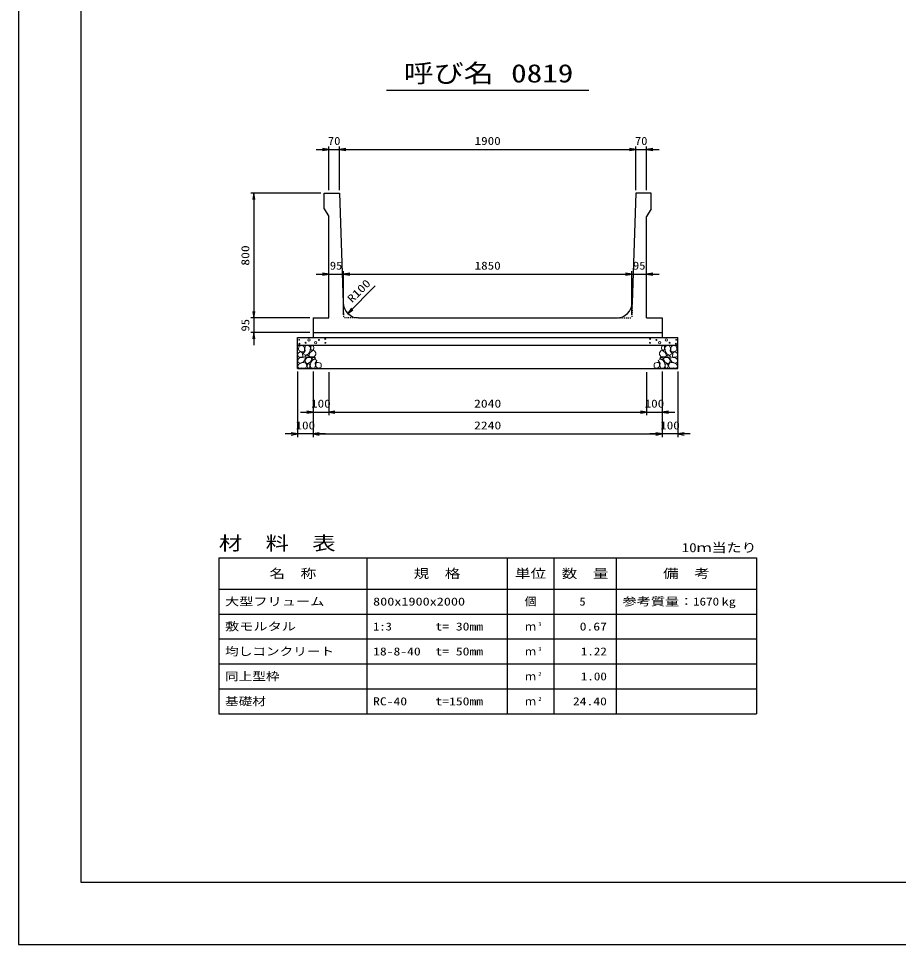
# Model space of a CAD drawing. Units: millimetres at full size. Extents: x 0 to 16820, y 0 to 11880.
# Drawn here: x 0 to 5646, y 0 to 5940 of the extents above; entities that cross this region are included whole.
import ezdxf
from ezdxf.enums import TextEntityAlignment as Align

# ---------------------------------------------------------------- set-up
doc = ezdxf.new("R2010")
doc.units = ezdxf.units.MM
doc.linetypes.add('DASHED_SPACED', pattern=[12, 6, -6])
for name, color, linetype, lineweight in [('0_2', 7, 'Continuous', 25), ('D-DCR-HCHn', 4, 'Continuous', 9), ('D-MTR-FRAM', 7, 'Continuous', 25), ('D-MTR-LINE', 7, 'Continuous', 25), ('D-STR-DIM', 7, 'Continuous', 25), ('D-STR-STRn', 1, 'Continuous', 25), ('D-TTL', 2, 'Continuous', 25), ('D-TTL-TXT', 7, 'Continuous', 25)]:
    doc.layers.add(name, color=color, linetype=linetype, lineweight=lineweight)
doc.layers.add('D-MTR', color=7, linetype='Continuous')
doc.layers.add('D-MTR-TXT', color=7, linetype='Continuous')
doc.styles.add('ＭＳ ゴシック', font='')
doc.styles.get('ＭＳ ゴシック').set_extended_font_data('MS Gothic')

# ---------------------------------------------------------------- blocks, each defined once
blk = doc.blocks.new('open_arrow')
at = {"color": 0, "linetype": 'Continuous', "lineweight": -2}
blk.add_lwpolyline([(7.5, 1.25), (0, 0), (7.5, -1.25)], dxfattribs=at)

msp = doc.modelspace()

# ---------------------------------------------------------------- linework, layer by layer
at = {"layer": '0_2'}
for p, q in [((1890, 3674.775), (1890, 3394.775)), ((1990, 3672.275), (1990, 3394.775)), ((1990, 3672.275), (1990, 3394.775)), ((4030, 3672.275), (4030, 3394.775)), ((1810, 3414.775), (2070, 3414.775)), ((1990, 3414.775), (4030, 3414.775))]:
    msp.add_line(p, q, dxfattribs=at)
at = {"layer": 'D-DCR-HCHn'}
for points in [[(1795.46, 3795.131), (1790.26, 3779.529), (1797.194, 3769.127), (1814.53, 3767.393), (1826.366, 3772.475), (1821.464, 3784.729), (1824.932, 3791.664), (1817.997, 3798.598), (1807.596, 3802.065)], [(1828.399, 3838.471), (1812.796, 3841.938), (1798.928, 3835.003), (1797.194, 3819.401), (1800.661, 3807.266), (1817.997, 3802.065), (1830.132, 3802.065), (1835.333, 3810.733), (1835.333, 3829.803)], [(1842.267, 3840.204), (1837.067, 3824.602), (1838.8, 3807.266), (1826.665, 3788.196), (1842.267, 3779.529), (1859.603, 3788.196), (1870.005, 3802.065), (1873.472, 3824.602), (1870.005, 3836.737), (1859.603, 3841.938)], [(1871.739, 3798.598), (1863.071, 3777.795), (1870.005, 3769.127), (1890.808, 3769.127), (1899.476, 3772.594), (1908.144, 3784.729), (1908.144, 3795.131), (1899.476, 3809), (1889.074, 3810.733)], [(1875.206, 3836.737), (1875.206, 3815.934), (1883.874, 3810.733), (1892.542, 3815.934), (1894.275, 3828.069), (1892.542, 3838.471), (1880.407, 3841.938)], [(4148.261, 3798.598), (4156.929, 3777.795), (4149.995, 3769.127), (4129.192, 3769.127), (4120.524, 3772.594), (4111.856, 3784.729), (4111.856, 3795.131), (4120.524, 3809), (4130.926, 3810.733)], [(4144.794, 3836.737), (4144.794, 3815.934), (4136.126, 3810.733), (4127.458, 3815.934), (4125.725, 3828.069), (4127.458, 3838.471), (4139.593, 3841.938)], [(4177.733, 3840.204), (4182.933, 3824.602), (4181.2, 3807.266), (4193.335, 3788.196), (4177.733, 3779.529), (4160.397, 3788.196), (4149.995, 3802.065), (4146.528, 3824.602), (4149.995, 3836.737), (4160.397, 3841.938)], [(4191.601, 3838.471), (4207.204, 3841.938), (4221.072, 3835.003), (4222.806, 3819.401), (4219.339, 3807.266), (4202.003, 3802.065), (4189.868, 3802.065), (4184.667, 3810.733), (4184.667, 3829.803)], [(4224.54, 3795.131), (4229.74, 3779.529), (4222.806, 3769.127), (4205.47, 3767.393), (4193.634, 3772.475), (4198.536, 3784.729), (4195.068, 3791.664), (4202.003, 3798.598), (4212.404, 3802.065)], [(1828.366, 3737.532), (1841.208, 3756.794), (1839.603, 3761.609), (1821.946, 3766.425), (1805.894, 3764.82), (1794.658, 3755.189), (1793.052, 3743.952), (1794.658, 3732.716), (1807.499, 3729.506)], [(1845.735, 3779.529), (1837.067, 3772.594), (1840.534, 3767.393), (1852.669, 3767.393), (1857.87, 3769.127), (1861.337, 3776.061), (1856.136, 3781.262)], [(1873.311, 3737.532), (1881.337, 3756.794), (1874.916, 3764.82), (1855.654, 3764.82), (1847.628, 3761.609), (1839.603, 3750.373), (1839.603, 3740.742), (1847.628, 3727.901), (1857.259, 3726.295)], [(1900.599, 3699.007), (1905.415, 3713.454), (1903.81, 3729.506), (1915.046, 3747.163), (1900.599, 3755.189), (1884.548, 3747.163), (1874.916, 3734.321), (1871.706, 3713.454), (1874.916, 3702.218), (1884.548, 3697.402)], [(1897.389, 3755.189), (1905.415, 3761.609), (1902.204, 3766.425), (1890.968, 3766.425), (1886.153, 3764.82), (1882.942, 3758.399), (1887.758, 3753.583)], [(4119.401, 3699.007), (4114.585, 3713.454), (4116.19, 3729.506), (4104.954, 3747.163), (4119.401, 3755.189), (4135.452, 3747.163), (4145.084, 3734.321), (4148.294, 3713.454), (4145.084, 3702.218), (4135.452, 3697.402)], [(4122.611, 3755.189), (4114.585, 3761.609), (4117.796, 3766.425), (4129.032, 3766.425), (4133.847, 3764.82), (4137.058, 3758.399), (4132.242, 3753.583)], [(4146.689, 3737.532), (4138.663, 3756.794), (4145.084, 3764.82), (4164.346, 3764.82), (4172.372, 3761.609), (4180.397, 3750.373), (4180.397, 3740.742), (4172.372, 3727.901), (4162.741, 3726.295)], [(4174.265, 3779.529), (4182.933, 3772.594), (4179.466, 3767.393), (4167.331, 3767.393), (4162.13, 3769.127), (4158.663, 3776.061), (4163.864, 3781.262)], [(4191.634, 3737.532), (4178.792, 3756.794), (4180.397, 3761.609), (4198.054, 3766.425), (4214.106, 3764.82), (4225.342, 3755.189), (4226.948, 3743.952), (4225.342, 3732.716), (4212.501, 3729.506)], [(1834.787, 3697.402), (1846.023, 3702.218), (1849.234, 3718.27), (1842.813, 3729.506), (1831.577, 3732.716), (1817.13, 3731.111), (1801.078, 3724.69), (1793.052, 3715.059), (1793.052, 3703.823), (1797.868, 3697.402), (1817.13, 3699.007)], [(1870.101, 3702.218), (1870.101, 3721.48), (1862.075, 3726.295), (1854.049, 3721.48), (1852.444, 3710.244), (1854.049, 3700.613), (1865.285, 3697.402)], [(1913.441, 3700.613), (1927.887, 3697.402), (1940.729, 3703.823), (1942.334, 3718.27), (1939.124, 3729.506), (1923.072, 3734.321), (1911.836, 3734.321), (1907.02, 3726.295), (1907.02, 3708.638)], [(4106.559, 3700.613), (4092.113, 3697.402), (4079.271, 3703.823), (4077.666, 3718.27), (4080.876, 3729.506), (4096.928, 3734.321), (4108.164, 3734.321), (4112.98, 3726.295), (4112.98, 3708.638)], [(4149.899, 3702.218), (4149.899, 3721.48), (4157.925, 3726.295), (4165.951, 3721.48), (4167.556, 3710.244), (4165.951, 3700.613), (4154.715, 3697.402)], [(4185.213, 3697.402), (4173.977, 3702.218), (4170.766, 3718.27), (4177.187, 3729.506), (4188.423, 3732.716), (4202.87, 3731.111), (4218.922, 3724.69), (4226.948, 3715.059), (4226.948, 3703.823), (4222.132, 3697.402), (4202.87, 3699.007)]]:
    msp.add_lwpolyline(points, close=True, dxfattribs=at)
for centre, radius in [((1800.727, 3878.73), 3), ((1842.292, 3860.527), 3), ((1863.336, 3878.73), 7.5), ((1906.664, 3859.736), 7.5), ((1927.708, 3877.939), 3), ((1968.131, 3884.781), 3), ((1969.273, 3859.736), 3), ((4050.727, 3859.736), 3), ((4051.869, 3884.781), 3), ((4092.292, 3877.939), 3), ((4113.336, 3859.736), 7.5), ((4156.664, 3878.73), 7.5), ((4177.708, 3860.527), 3), ((4219.273, 3878.73), 3), ((1801.869, 3853.685), 3), ((4218.131, 3853.685), 3)]:
    msp.add_circle(centre, radius, dxfattribs=at)
at = {"layer": 'D-MTR-FRAM'}
for p, q in [((1285, 2479.775), (4735, 2479.775)), ((1285, 2479.775), (1285, 1479.775)), ((4735, 2479.775), (4735, 1479.775)), ((1285, 1479.775), (4735, 1479.775))]:
    msp.add_line(p, q, dxfattribs=at)
at = {"layer": 'D-MTR-LINE'}
for p, q in [((2235, 2479.775), (2235, 1479.775)), ((3135, 2479.775), (3135, 1479.775)), ((3435, 2479.775), (3435, 1479.775)), ((3835, 2479.775), (3835, 1479.775)), ((1285, 2279.775), (4735, 2279.775)), ((1285, 2119.775), (4735, 2119.775)), ((1285, 1959.775), (4735, 1959.775)), ((1285, 1799.775), (4735, 1799.775)), ((1285, 1639.775), (4735, 1639.775))]:
    msp.add_line(p, q, dxfattribs=at)
at = {"layer": 'D-STR-DIM'}
for p, q in [((1990, 4839.775), (1990, 5119.775)), ((2060, 4839.775), (2060, 5119.775)), ((2060, 4839.775), (2060, 5119.775)), ((3960, 4839.775), (3960, 5119.775)), ((3960, 4839.775), (3960, 5119.775)), ((4030, 4839.775), (4030, 5119.775)), ((1910, 5099.775), (2140, 5099.775)), ((2060, 5099.775), (3960, 5099.775)), ((3880, 5099.775), (4110, 5099.775)), ((1940, 4819.775), (1490, 4819.775)), ((1510, 4819.775), (1510, 4019.775)), ((1910, 4299.775), (2165, 4299.775)), ((2085, 4039.775), (2085, 4319.775)), ((2085, 4039.775), (2085, 4319.775)), ((2085, 4299.775), (3935, 4299.775)), ((3855, 4299.775), (4110, 4299.775)), ((3935, 4039.775), (3935, 4319.775)), ((3935, 4039.775), (3935, 4319.775)), ((2112.326, 4047.969), (2289.103, 4224.745)), ((1510, 4099.775), (1510, 3844.775)), ((1870, 4019.775), (1490, 4019.775)), ((1870, 4019.775), (1490, 4019.775)), ((1870, 3924.775), (1490, 3924.775)), ((1790, 3674.775), (1790, 3254.775)), ((1890, 3674.775), (1890, 3254.775)), ((1890, 3674.775), (1890, 3254.775)), ((4030, 3672.275), (4030, 3394.775)), ((4130, 3674.775), (4130, 3254.775)), ((4130, 3674.775), (4130, 3254.775)), ((4130, 3674.775), (4130, 3394.775)), ((4230, 3674.775), (4230, 3254.775)), ((3950, 3414.775), (4210, 3414.775)), ((1970, 3274.775), (1710, 3274.775)), ((1890, 3274.775), (4130, 3274.775)), ((4310, 3274.775), (4050, 3274.775))]:
    msp.add_line(p, q, dxfattribs=at)
at = {"layer": 'D-STR-STRn'}
for p, q in [((1960, 4819.775), (2060, 4819.775)), ((1960, 4719.775), (1960, 4819.775)), ((2060, 4819.775), (2081.973, 4116.652)), ((3960, 4819.775), (3938.027, 4116.652)), ((4060, 4819.775), (3960, 4819.775)), ((4060, 4719.775), (4060, 4819.775)), ((1960, 4719.775), (1990, 4669.775)), ((4060, 4719.775), (4030, 4669.775)), ((1990, 4019.775), (1990, 4669.775)), ((4030, 4019.775), (4030, 4669.775)), ((1890, 4019.775), (1890, 3924.775)), ((1890, 4019.775), (1990, 4019.775)), ((2181.924, 4019.775), (3838.076, 4019.775)), ((4030, 4019.775), (4130, 4019.775)), ((4130, 4019.775), (4130, 3924.775)), ((1890, 3924.775), (4130, 3924.775)), ((1890, 3924.775), (1890, 3894.775)), ((4130, 3924.775), (4130, 3894.775)), ((1790, 3694.775), (1790, 3894.775)), ((1790, 3894.775), (4230, 3894.775)), ((4230, 3694.775), (4230, 3894.775)), ((1790, 3844.775), (4230, 3844.775)), ((1790, 3694.775), (4230, 3694.775))]:
    msp.add_line(p, q, dxfattribs=at)
at = {"layer": 'D-STR-STRn', "color": 2, "linetype": 'DASHED_SPACED'}
for p, q in [((2081.973, 4116.652), (2085, 4019.775)), ((3938.027, 4116.652), (3935, 4019.775)), ((2181.924, 4019.775), (2085, 4019.775)), ((3838.076, 4019.775), (3935, 4019.775))]:
    msp.add_line(p, q, dxfattribs=at)
at = {"layer": 'D-STR-STRn'}
for centre, start, end in [((2181.924, 4119.775), 181.78991, 270), ((3838.076, 4119.775), 270, 358.21009)]:
    msp.add_arc(centre, 100, start, end, dxfattribs=at)
at = {"layer": 'D-TTL'}
for points in [[(0, 0), (16820, 0), (16820, 11880), (0, 11880)], [(400, 400), (16420, 400), (16420, 11480), (400, 11480)]]:
    msp.add_lwpolyline(points, close=True, dxfattribs=at)
at = {"layer": 'D-TTL-TXT'}
msp.add_line((2360, 5479.775), (3660, 5479.775), dxfattribs=at)

# ---------------------------------------------------------------- block references
at = {"layer": '0_2', "xscale": 5.33, "yscale": 5.33, "rotation": 180}
for p in [(1890, 3414.775), (4030, 3414.775)]:
    msp.add_blockref('open_arrow', p, dxfattribs=at)
at = {"layer": '0_2', "xscale": 5.33, "yscale": 5.33}
msp.add_blockref('open_arrow', (1990, 3414.775), dxfattribs=at)
msp.add_blockref('open_arrow', (1990, 3414.775), dxfattribs=at)
at = {"layer": 'D-STR-DIM', "xscale": 5.33, "yscale": 5.33}
for p, rotation in [((1990, 5099.775), 180), ((3960, 5099.775), 180), ((3960, 5099.775), 180), ((1510, 4819.775), 270), ((1990, 4299.775), 180), ((3935, 4299.775), 180), ((3935, 4299.775), 180), ((1510, 4019.775), 90), ((1510, 4019.775), 90), ((2112.326, 4047.969), 45), ((1510, 3924.775), 270), ((4030, 3414.775), 180), ((1790, 3274.775), 180), ((4130, 3274.775), 180), ((4130, 3274.775), 180)]:
    msp.add_blockref('open_arrow', p, dxfattribs=dict(at, rotation=rotation))
for p in [(2060, 5099.775), (2060, 5099.775), (4030, 5099.775), (2085, 4299.775), (2085, 4299.775), (4030, 4299.775), (4130, 3414.775), (1890, 3274.775), (1890, 3274.775), (4230, 3274.775)]:
    msp.add_blockref('open_arrow', p, dxfattribs=at)

# ---------------------------------------------------------------- texts
at = {"layer": '0_2', "style": 'ＭＳ ゴシック'}
for s, width, p in [('100', 1.2, (1940, 3469.775)), ('2040', 1.25, (3010, 3469.775))]:
    msp.add_text(s, height=51.32, dxfattribs=dict(at, width=width)).set_placement(p, align=Align.MIDDLE_CENTER)
at = {"layer": 'D-MTR', "style": 'ＭＳ ゴシック', "width": 1.25}
msp.add_text('材\u3000料\u3000表', height=87.98, dxfattribs=at).set_placement((1285, 2503.775), align=Align.BOTTOM_LEFT)
at = {"layer": 'D-MTR', "style": 'ＭＳ ゴシック', "width": 1.2}
msp.add_text('10ｍ当たり', height=58.65, dxfattribs=at).set_placement((4735, 2499.108), align=Align.BOTTOM_RIGHT)
at = {"layer": 'D-MTR-TXT', "style": 'ＭＳ ゴシック'}
for s, height, width, p in [('名\u3000称', 58.65, 1.25, (1760, 2379.775)), ('規\u3000格', 58.65, 1.25, (2685, 2379.775)), ('単位', 58.65, 1.25, (3285, 2379.775)), ('数\u3000量', 58.65, 1.25, (3635, 2379.775)), ('備\u3000考', 58.65, 1.25, (4285, 2379.775)), ('個', 51.32, 1.1, (3285, 2199.775))]:
    msp.add_text(s, height=height, dxfattribs=dict(at, width=width)).set_placement(p, align=Align.MIDDLE_CENTER)
for s, width, p in [('大型フリューム', 1.3, (1325, 2199.775)), ('800x1900x2000', 1.3, (2275, 2199.775)), ('参考質量：    kg', 1.3, (3875, 2199.775)), ('敷モルタル', 1.3, (1325, 2039.775)), ('1:3', 1.15, (2275, 2039.775)), ('t= 30mm', 1.25, (2675, 2039.775)), ('均しコンクリート', 1.25, (1325, 1879.775)), ('18-8-40', 1.25, (2275, 1879.775)), ('t= 50mm', 1.25, (2675, 1879.775)), ('同上型枠', 1.25, (1325, 1719.775)), ('基礎材', 1.25, (1325, 1559.775)), ('RC-40', 1.25, (2275, 1559.775)), ('t=150mm', 1.25, (2675, 1559.775))]:
    msp.add_text(s, height=51.32, dxfattribs=dict(at, width=width)).set_placement(p, align=Align.MIDDLE_LEFT)
for s, width, p in [('5', 1.15, (3638.553, 2199.775)), ('1670', 1.2, (4495, 2199.775)), ('0.67', 1.25, (3775, 2039.775)), ('1.22', 1.2, (3775, 1879.775)), ('1.00', 1.2, (3775, 1719.775)), ('24.40', 1.25, (3775, 1559.775))]:
    msp.add_text(s, height=51.32, dxfattribs=dict(at, width=width)).set_placement(p, align=Align.MIDDLE_RIGHT)
for p in [(3285, 2039.775), (3285, 1879.775), (3285, 1719.775), (3285, 1559.775)]:
    msp.add_text('ｍ', height=51.32, dxfattribs=at).set_placement(p, align=Align.MIDDLE_CENTER)
at = {"layer": 'D-MTR-TXT', "style": 'ＭＳ ゴシック', "width": 1.15}
for s, p in [('3', (3335, 2035.108)), ('3', (3335, 1875.108)), ('2', (3335, 1715.108)), ('2', (3335, 1555.108))]:
    msp.add_text(s, height=25.66, dxfattribs=at).set_placement(p, align=Align.BOTTOM_LEFT)
at = {"layer": 'D-STR-DIM', "style": 'ＭＳ ゴシック'}
for s, width, p in [('70', 1.15, (2025, 5154.775)), ('1900', 1.2, (3010, 5154.775)), ('70', 1.15, (3995, 5154.775)), ('95', 1.15, (2037.5, 4354.775)), ('1850', 1.2, (3010, 4354.775)), ('95', 1.15, (3982.5, 4354.775)), ('100', 1.2, (4080, 3469.775)), ('100', 1.2, (1840, 3329.775)), ('2240', 1.25, (3010, 3329.775)), ('100', 1.2, (4180, 3329.775))]:
    msp.add_text(s, height=51.32, dxfattribs=dict(at, width=width)).set_placement(p, align=Align.MIDDLE_CENTER)
for s, width, p in [('800', 1.25, (1455, 4419.775)), ('95', 1.15, (1455, 3972.275))]:
    msp.add_text(s, height=51.32, rotation=90, dxfattribs=dict(at, width=width)).set_placement(p, align=Align.MIDDLE_CENTER)
at = {"layer": 'D-STR-DIM', "style": 'ＭＳ ゴシック', "width": 1.25}
msp.add_text('R100', height=51.32, rotation=45, dxfattribs=at).set_placement((2151.266, 4101.994), align=Align.BOTTOM_LEFT)
at = {"layer": 'D-TTL-TXT', "style": 'ＭＳ ゴシック'}
for s, width, p in [('呼び名', 1.2, (2760, 5494.775)), ('0819', 1.25, (3360, 5494.775))]:
    msp.add_text(s, height=117.3, dxfattribs=dict(at, width=width)).set_placement(p, align=Align.BOTTOM_CENTER)

doc.saveas('drawing.dxf')
